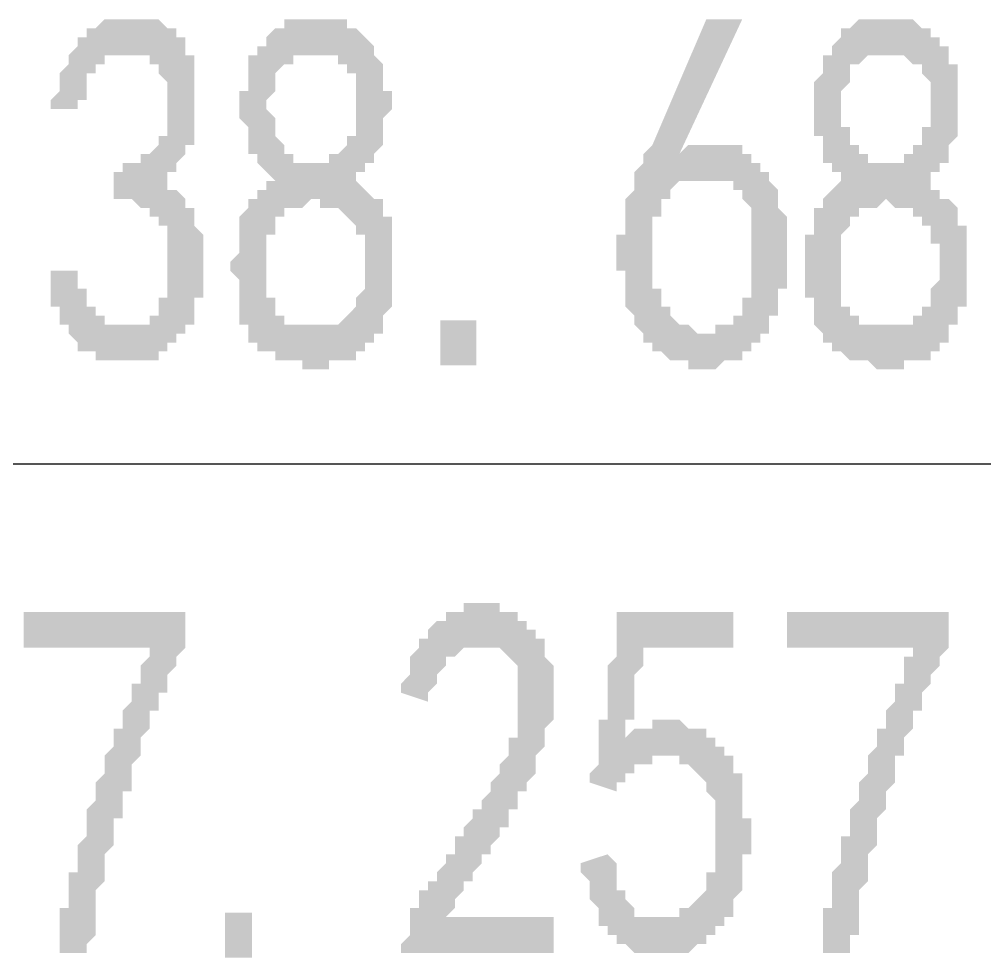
# Model space of a CAD drawing. Header units: millimetres. Extents: x 6156 to 7119, y 3162 to 3647.
# Drawn here: x 7018.78 to 7025.6, y 3591.88 to 3598.52 of the extents above; entities that cross this region are included whole.
import ezdxf

# ---------------------------------------------------------------- set-up
doc = ezdxf.new("R2010")
doc.units = ezdxf.units.MM
doc.layers.add('图层1', color=7, linetype='Continuous')

msp = doc.modelspace()

# ---------------------------------------------------------------- hatches: boundary and pattern name
at = {"layer": '图层1', "transparency": 33554559}
for points in [[(7018.9975, 3596.7432), (7019.188, 3596.7432), (7019.188, 3596.7432), (7019.188, 3596.6797), (7019.188, 3596.6797), (7019.188, 3596.6162), (7019.2515, 3596.6162), (7019.2515, 3596.5527), (7019.2515, 3596.5527), (7019.2515, 3596.4893), (7019.315, 3596.4893), (7019.315, 3596.4893), (7019.315, 3596.4258), (7019.315, 3596.4258), (7019.3785, 3596.4258), (7019.3785, 3596.3623), (7019.442, 3596.3623), (7019.442, 3596.3623), (7019.442, 3596.3623), (7019.5055, 3596.3623), (7019.5055, 3596.3623), (7019.569, 3596.3623), (7019.569, 3596.3623), (7019.569, 3596.3623), (7019.6325, 3596.3623), (7019.6325, 3596.3623), (7019.6325, 3596.3623), (7019.696, 3596.3623), (7019.696, 3596.4258), (7019.696, 3596.4258), (7019.7595, 3596.4258), (7019.7595, 3596.4893), (7019.7595, 3596.4893), (7019.7595, 3596.4893), (7019.7595, 3596.5527), (7019.8229, 3596.5527), (7019.8229, 3596.6162), (7019.8229, 3596.6162), (7019.8229, 3596.6797), (7019.8229, 3596.6797), (7019.8229, 3596.7432), (7019.8229, 3596.7432), (7019.8229, 3596.8067), (7019.8229, 3596.8067), (7019.8229, 3596.8702), (7019.8229, 3596.8702), (7019.8229, 3596.9337), (7019.8229, 3596.9337), (7019.8229, 3596.9972), (7019.8229, 3596.9972), (7019.8229, 3597.0607), (7019.7595, 3597.0607), (7019.7595, 3597.1242), (7019.7595, 3597.1242), (7019.7595, 3597.1242), (7019.696, 3597.1242), (7019.696, 3597.1877), (7019.696, 3597.1877), (7019.6325, 3597.1877), (7019.6325, 3597.1877), (7019.6325, 3597.1877), (7019.569, 3597.2512), (7019.569, 3597.2512), (7019.5055, 3597.2512), (7019.5055, 3597.2512), (7019.5055, 3597.2512), (7019.442, 3597.2512), (7019.442, 3597.2512), (7019.442, 3597.4417), (7019.442, 3597.4417), (7019.5055, 3597.4417), (7019.5055, 3597.5052), (7019.5055, 3597.5052), (7019.569, 3597.5052), (7019.569, 3597.5052), (7019.6325, 3597.5052), (7019.6325, 3597.5052), (7019.6325, 3597.5687), (7019.696, 3597.5687), (7019.696, 3597.5687), (7019.696, 3597.5687), (7019.7595, 3597.6322), (7019.7595, 3597.6322), (7019.7595, 3597.6322), (7019.7595, 3597.6957), (7019.7595, 3597.6957), (7019.8229, 3597.6957), (7019.8229, 3597.7592), (7019.8229, 3597.7592), (7019.8229, 3597.8227), (7019.8229, 3597.8862), (7019.8229, 3597.8862), (7019.8229, 3597.9497), (7019.8229, 3597.9497), (7019.8229, 3598.0132), (7019.8229, 3598.0132), (7019.8229, 3598.0767), (7019.8229, 3598.0767), (7019.7595, 3598.1401), (7019.7595, 3598.1401), (7019.7595, 3598.1401), (7019.7595, 3598.2036), (7019.696, 3598.2036), (7019.696, 3598.2671), (7019.696, 3598.2671), (7019.6325, 3598.2671), (7019.6325, 3598.2671), (7019.6325, 3598.2671), (7019.569, 3598.2671), (7019.569, 3598.2671), (7019.5055, 3598.2671), (7019.5055, 3598.2671), (7019.5055, 3598.2671), (7019.442, 3598.2671), (7019.442, 3598.2671), (7019.442, 3598.2671), (7019.3785, 3598.2671), (7019.3785, 3598.2671), (7019.3785, 3598.2036), (7019.3785, 3598.2036), (7019.315, 3598.2036), (7019.315, 3598.1401), (7019.315, 3598.1401), (7019.2515, 3598.1401), (7019.2515, 3598.0767), (7019.2515, 3598.0767), (7019.2515, 3598.0132), (7019.2515, 3597.9497), (7019.188, 3597.9497), (7019.188, 3597.8862), (7019.188, 3597.8862), (7018.9975, 3597.8862), (7018.9975, 3597.9497), (7018.9975, 3597.9497), (7019.061, 3598.0132), (7019.061, 3598.0767), (7019.061, 3598.0767), (7019.061, 3598.1401), (7019.061, 3598.1401), (7019.1245, 3598.2036), (7019.1245, 3598.2036), (7019.1245, 3598.2036), (7019.1245, 3598.2671), (7019.1245, 3598.2671), (7019.188, 3598.3306), (7019.188, 3598.3306), (7019.188, 3598.3306), (7019.188, 3598.3941), (7019.2515, 3598.3941), (7019.2515, 3598.3941), (7019.2515, 3598.4576), (7019.315, 3598.4576), (7019.315, 3598.4576), (7019.315, 3598.4576), (7019.3785, 3598.5211), (7019.3785, 3598.5211), (7019.442, 3598.5211), (7019.442, 3598.5211), (7019.5055, 3598.5211), (7019.5055, 3598.5211), (7019.5055, 3598.5211), (7019.569, 3598.5211), (7019.569, 3598.5211), (7019.6325, 3598.5211), (7019.6325, 3598.5211), (7019.696, 3598.5211), (7019.696, 3598.5211), (7019.696, 3598.5211), (7019.7595, 3598.5211), (7019.7595, 3598.5211), (7019.8229, 3598.4576), (7019.8229, 3598.4576), (7019.8229, 3598.4576), (7019.8864, 3598.4576), (7019.8864, 3598.3941), (7019.8864, 3598.3941), (7019.9499, 3598.3941), (7019.9499, 3598.3306), (7019.9499, 3598.3306), (7019.9499, 3598.2671), (7020.0134, 3598.2671), (7020.0134, 3598.2036), (7020.0134, 3598.2036), (7020.0134, 3598.2036), (7020.0134, 3598.1401), (7020.0134, 3598.1401), (7020.0134, 3598.0767), (7020.0134, 3598.0767), (7020.0134, 3598.0132), (7020.0134, 3598.0132), (7020.0134, 3597.9497), (7020.0134, 3597.8862), (7020.0134, 3597.8862), (7020.0134, 3597.8227), (7020.0134, 3597.8227), (7020.0134, 3597.7592), (7020.0134, 3597.7592), (7020.0134, 3597.7592), (7020.0134, 3597.6957), (7020.0134, 3597.6957), (7020.0134, 3597.6322), (7019.9499, 3597.6322), (7019.9499, 3597.5687), (7019.9499, 3597.5687), (7019.9499, 3597.5687), (7019.8864, 3597.5052), (7019.8864, 3597.5052), (7019.8864, 3597.4417), (7019.8229, 3597.4417), (7019.8229, 3597.4417), (7019.8229, 3597.3782), (7019.7595, 3597.3782), (7019.8229, 3597.3782), (7019.8229, 3597.3147), (7019.8229, 3597.3147), (7019.8864, 3597.3147), (7019.8864, 3597.3147), (7019.9499, 3597.2512), (7019.9499, 3597.2512), (7019.9499, 3597.1877), (7019.9499, 3597.1877), (7020.0134, 3597.1877), (7020.0134, 3597.1242), (7020.0134, 3597.1242), (7020.0134, 3597.1242), (7020.0134, 3597.0607), (7020.0134, 3597.0607), (7020.0769, 3596.9972), (7020.0769, 3596.9972), (7020.0769, 3596.9337), (7020.0769, 3596.9337), (7020.0769, 3596.8702), (7020.0769, 3596.8067), (7020.0769, 3596.8067), (7020.0769, 3596.7432), (7020.0769, 3596.7432), (7020.0769, 3596.6797), (7020.0769, 3596.6797), (7020.0769, 3596.6162), (7020.0769, 3596.5527), (7020.0134, 3596.5527), (7020.0134, 3596.4893), (7020.0134, 3596.4893), (7020.0134, 3596.4258), (7020.0134, 3596.4258), (7020.0134, 3596.3623), (7019.9499, 3596.3623), (7019.9499, 3596.3623), (7019.9499, 3596.2988), (7019.8864, 3596.2988), (7019.8864, 3596.2353), (7019.8864, 3596.2353), (7019.8864, 3596.2353), (7019.8229, 3596.2353), (7019.8229, 3596.1718), (7019.8229, 3596.1718), (7019.7595, 3596.1718), (7019.7595, 3596.1718), (7019.7595, 3596.1083), (7019.696, 3596.1083), (7019.696, 3596.1083), (7019.696, 3596.1083), (7019.6325, 3596.1083), (7019.6325, 3596.1083), (7019.569, 3596.1083), (7019.569, 3596.1083), (7019.5055, 3596.1083), (7019.5055, 3596.1083), (7019.5055, 3596.1083), (7019.442, 3596.1083), (7019.442, 3596.1083), (7019.3785, 3596.1083), (7019.3785, 3596.1083), (7019.3785, 3596.1083), (7019.315, 3596.1083), (7019.315, 3596.1083), (7019.315, 3596.1718), (7019.2515, 3596.1718), (7019.2515, 3596.1718), (7019.188, 3596.1718), (7019.188, 3596.2353), (7019.188, 3596.2353), (7019.188, 3596.2353), (7019.1245, 3596.2988), (7019.1245, 3596.2988), (7019.1245, 3596.2988), (7019.1245, 3596.3623), (7019.061, 3596.3623), (7019.061, 3596.4258), (7019.061, 3596.4258), (7019.061, 3596.4258), (7019.061, 3596.4893), (7018.9975, 3596.4893), (7018.9975, 3596.5527), (7018.9975, 3596.6162), (7018.9975, 3596.6162), (7018.9975, 3596.6797), (7018.9975, 3596.6797), (7018.9975, 3596.7432)], [(7021.474, 3591.9808), (7021.5374, 3592.0443), (7021.5374, 3592.0443), (7021.5374, 3592.1078), (7021.5374, 3592.1078), (7021.5374, 3592.1713), (7021.5374, 3592.1713), (7021.5374, 3592.2348), (7021.6009, 3592.2348), (7021.6009, 3592.2983), (7021.6009, 3592.2983), (7021.6009, 3592.3618), (7021.6644, 3592.3618), (7021.6644, 3592.3618), (7021.6644, 3592.3618), (7021.6644, 3592.4253), (7021.6644, 3592.4253), (7021.7279, 3592.4253), (7021.7279, 3592.4888), (7021.7279, 3592.4888), (7021.7279, 3592.4888), (7021.7914, 3592.5523), (7021.7914, 3592.5523), (7021.7914, 3592.6158), (7021.8549, 3592.6158), (7021.8549, 3592.6793), (7021.8549, 3592.6793), (7021.8549, 3592.7428), (7021.9184, 3592.7428), (7021.9184, 3592.8063), (7021.9184, 3592.8063), (7021.9819, 3592.8698), (7021.9819, 3592.8698), (7021.9819, 3592.9333), (7022.0454, 3592.9333), (7022.0454, 3592.9968), (7022.0454, 3592.9968), (7022.1089, 3593.0603), (7022.1089, 3593.0603), (7022.1089, 3593.1238), (7022.1089, 3593.1238), (7022.1724, 3593.1873), (7022.1724, 3593.1873), (7022.1724, 3593.2508), (7022.1724, 3593.2508), (7022.2359, 3593.3143), (7022.2359, 3593.3143), (7022.2359, 3593.3778), (7022.2359, 3593.3778), (7022.2359, 3593.3778), (7022.2359, 3593.4413), (7022.2994, 3593.4413), (7022.2994, 3593.4413), (7022.2994, 3593.5047), (7022.2994, 3593.5047), (7022.2994, 3593.5682), (7022.2994, 3593.6317), (7022.2994, 3593.6317), (7022.2994, 3593.6952), (7022.2994, 3593.6952), (7022.2994, 3593.7587), (7022.2994, 3593.7587), (7022.2994, 3593.8222), (7022.2994, 3593.8222), (7022.2994, 3593.8857), (7022.2994, 3593.8857), (7022.2994, 3593.9492), (7022.2994, 3593.9492), (7022.2359, 3594.0127), (7022.2359, 3594.0127), (7022.2359, 3594.0127), (7022.1724, 3594.0762), (7022.1724, 3594.0762), (7022.1724, 3594.0762), (7022.1089, 3594.0762), (7022.1089, 3594.0762), (7022.0454, 3594.0762), (7022.0454, 3594.0762), (7022.0454, 3594.0762), (7021.9819, 3594.0762), (7021.9819, 3594.0762), (7021.9819, 3594.0762), (7021.9184, 3594.0762), (7021.9184, 3594.0762), (7021.8549, 3594.0127), (7021.8549, 3594.0127), (7021.8549, 3594.0127), (7021.7914, 3594.0127), (7021.7914, 3593.9492), (7021.7914, 3593.9492), (7021.7914, 3593.9492), (7021.7279, 3593.8857), (7021.7279, 3593.8857), (7021.7279, 3593.8222), (7021.7279, 3593.8222), (7021.6644, 3593.7587), (7021.6644, 3593.7587), (7021.6644, 3593.6952), (7021.6644, 3593.6952), (7021.474, 3593.7587), (7021.474, 3593.7587), (7021.474, 3593.8222), (7021.474, 3593.8222), (7021.5374, 3593.8857), (7021.5374, 3593.9492), (7021.5374, 3593.9492), (7021.5374, 3594.0127), (7021.5374, 3594.0127), (7021.6009, 3594.0762), (7021.6009, 3594.0762), (7021.6009, 3594.0762), (7021.6009, 3594.1397), (7021.6644, 3594.1397), (7021.6644, 3594.2032), (7021.6644, 3594.2032), (7021.6644, 3594.2032), (7021.7279, 3594.2667), (7021.7279, 3594.2667), (7021.7279, 3594.2667), (7021.7914, 3594.2667), (7021.7914, 3594.3302), (7021.7914, 3594.3302), (7021.8549, 3594.3302), (7021.8549, 3594.3302), (7021.9184, 3594.3302), (7021.9184, 3594.3302), (7021.9184, 3594.3937), (7021.9819, 3594.3937), (7021.9819, 3594.3937), (7022.0454, 3594.3937), (7022.0454, 3594.3937), (7022.0454, 3594.3937), (7022.1089, 3594.3937), (7022.1089, 3594.3937), (7022.1724, 3594.3937), (7022.1724, 3594.3937), (7022.1724, 3594.3937), (7022.1724, 3594.3302), (7022.2359, 3594.3302), (7022.2359, 3594.3302), (7022.2994, 3594.3302), (7022.2994, 3594.3302), (7022.2994, 3594.2667), (7022.3629, 3594.2667), (7022.3629, 3594.2667), (7022.3629, 3594.2667), (7022.3629, 3594.2032), (7022.4264, 3594.2032), (7022.4264, 3594.2032), (7022.4264, 3594.1397), (7022.4899, 3594.1397), (7022.4899, 3594.0762), (7022.4899, 3594.0762), (7022.4899, 3594.0127), (7022.4899, 3594.0127), (7022.5534, 3593.9492), (7022.5534, 3593.9492), (7022.5534, 3593.8857), (7022.5534, 3593.8857), (7022.5534, 3593.8222), (7022.5534, 3593.8222), (7022.5534, 3593.7587), (7022.5534, 3593.6952), (7022.5534, 3593.6952), (7022.5534, 3593.6952), (7022.5534, 3593.6317), (7022.5534, 3593.6317), (7022.5534, 3593.5682), (7022.5534, 3593.5682), (7022.4899, 3593.5047), (7022.4899, 3593.5047), (7022.4899, 3593.4413), (7022.4899, 3593.4413), (7022.4899, 3593.3778), (7022.4899, 3593.3778), (7022.4264, 3593.3143), (7022.4264, 3593.3143), (7022.4264, 3593.2508), (7022.4264, 3593.2508), (7022.4264, 3593.1873), (7022.3629, 3593.1238), (7022.3629, 3593.1238), (7022.3629, 3593.1238), (7022.3629, 3593.1238), (7022.3629, 3593.0603), (7022.3629, 3593.0603), (7022.2994, 3593.0603), (7022.2994, 3592.9968), (7022.2994, 3592.9968), (7022.2994, 3592.9968), (7022.2994, 3592.9333), (7022.2359, 3592.9333), (7022.2359, 3592.9333), (7022.2359, 3592.8698), (7022.2359, 3592.8698), (7022.2359, 3592.8063), (7022.1724, 3592.8063), (7022.1724, 3592.8063), (7022.1724, 3592.7428), (7022.1724, 3592.7428), (7022.1089, 3592.6793), (7022.1089, 3592.6793), (7022.1089, 3592.6158), (7022.0454, 3592.6158), (7022.0454, 3592.5523), (7022.0454, 3592.5523), (7021.9819, 3592.4888), (7021.9819, 3592.4888), (7021.9819, 3592.4253), (7021.9184, 3592.4253), (7021.9184, 3592.3618), (7021.9184, 3592.3618), (7021.8549, 3592.2983), (7021.8549, 3592.2348), (7021.8549, 3592.2348), (7021.7914, 3592.1713), (7022.5534, 3592.1713), (7022.5534, 3591.9173), (7021.474, 3591.9173)], [(7019.0611, 3591.9173), (7019.0611, 3591.9808), (7019.0611, 3591.9808), (7019.0611, 3592.0443), (7019.0611, 3592.0443), (7019.0611, 3592.1078), (7019.0611, 3592.1078), (7019.0611, 3592.1713), (7019.0611, 3592.2348), (7019.1246, 3592.2348), (7019.1246, 3592.2983), (7019.1246, 3592.2983), (7019.1246, 3592.3618), (7019.1246, 3592.3618), (7019.1246, 3592.4252), (7019.1246, 3592.4252), (7019.1246, 3592.4887), (7019.1881, 3592.4887), (7019.1881, 3592.5522), (7019.1881, 3592.5522), (7019.1881, 3592.6157), (7019.1881, 3592.6157), (7019.1881, 3592.6792), (7019.1881, 3592.6792), (7019.2515, 3592.7427), (7019.2515, 3592.7427), (7019.2515, 3592.8062), (7019.2515, 3592.8062), (7019.2515, 3592.8697), (7019.2515, 3592.8697), (7019.2515, 3592.9332), (7019.315, 3592.9967), (7019.315, 3592.9967), (7019.315, 3593.0602), (7019.315, 3593.0602), (7019.315, 3593.1237), (7019.315, 3593.1237), (7019.3785, 3593.1872), (7019.3785, 3593.1872), (7019.3785, 3593.2507), (7019.3785, 3593.2507), (7019.3785, 3593.3142), (7019.3785, 3593.3142), (7019.442, 3593.3777), (7019.442, 3593.3777), (7019.442, 3593.4412), (7019.442, 3593.4412), (7019.442, 3593.5047), (7019.5055, 3593.5047), (7019.5055, 3593.5682), (7019.5055, 3593.5682), (7019.5055, 3593.6317), (7019.5055, 3593.6317), (7019.569, 3593.6952), (7019.569, 3593.6952), (7019.569, 3593.7587), (7019.569, 3593.7587), (7019.569, 3593.8222), (7019.6325, 3593.8222), (7019.6325, 3593.8857), (7019.6325, 3593.9492), (7019.6325, 3593.9492), (7019.696, 3594.0127), (7019.696, 3594.0127), (7019.696, 3594.0761), (7019.696, 3594.0761), (7018.8071, 3594.0761), (7018.8071, 3594.3301), (7019.95, 3594.3301), (7019.95, 3594.0761), (7019.8865, 3594.0127), (7019.8865, 3594.0127), (7019.8865, 3593.9492), (7019.8865, 3593.9492), (7019.823, 3593.8857), (7019.823, 3593.8857), (7019.823, 3593.8222), (7019.823, 3593.8222), (7019.823, 3593.7587), (7019.7595, 3593.7587), (7019.7595, 3593.6952), (7019.7595, 3593.6952), (7019.7595, 3593.6317), (7019.696, 3593.6317), (7019.696, 3593.5682), (7019.696, 3593.5682), (7019.696, 3593.5047), (7019.696, 3593.5047), (7019.6325, 3593.4412), (7019.6325, 3593.4412), (7019.6325, 3593.3777), (7019.6325, 3593.3777), (7019.6325, 3593.3142), (7019.6325, 3593.3142), (7019.569, 3593.2507), (7019.569, 3593.1872), (7019.569, 3593.1872), (7019.569, 3593.1237), (7019.569, 3593.1237), (7019.569, 3593.0602), (7019.5055, 3593.0602), (7019.5055, 3592.9967), (7019.5055, 3592.9967), (7019.5055, 3592.9332), (7019.5055, 3592.9332), (7019.5055, 3592.8697), (7019.442, 3592.8697), (7019.442, 3592.8062), (7019.442, 3592.8062), (7019.442, 3592.7427), (7019.442, 3592.7427), (7019.442, 3592.6792), (7019.442, 3592.6792), (7019.3785, 3592.6157), (7019.3785, 3592.6157), (7019.3785, 3592.5522), (7019.3785, 3592.5522), (7019.3785, 3592.4887), (7019.3785, 3592.4887), (7019.3785, 3592.4252), (7019.3785, 3592.4252), (7019.315, 3592.3618), (7019.315, 3592.2983), (7019.315, 3592.2983), (7019.315, 3592.2348), (7019.315, 3592.2348), (7019.315, 3592.1713), (7019.315, 3592.1713), (7019.315, 3592.1078), (7019.315, 3592.1078), (7019.315, 3592.0443), (7019.315, 3592.0443), (7019.2515, 3591.9808), (7019.2515, 3591.9808), (7019.2515, 3591.9173), (7019.0611, 3591.9173)], [(7022.9345, 3592.6158), (7022.998, 3592.5523), (7022.998, 3592.4888), (7022.998, 3592.4888), (7022.998, 3592.4253), (7022.998, 3592.4253), (7022.998, 3592.3618), (7023.0615, 3592.3618), (7023.0615, 3592.2983), (7023.0615, 3592.2983), (7023.0615, 3592.2983), (7023.125, 3592.2348), (7023.125, 3592.2348), (7023.125, 3592.2348), (7023.125, 3592.1713), (7023.1885, 3592.1713), (7023.1885, 3592.1713), (7023.1885, 3592.1713), (7023.2519, 3592.1713), (7023.2519, 3592.1713), (7023.3154, 3592.1713), (7023.3154, 3592.1713), (7023.3789, 3592.1713), (7023.3789, 3592.1713), (7023.3789, 3592.1713), (7023.4424, 3592.1713), (7023.4424, 3592.1713), (7023.4424, 3592.2348), (7023.5059, 3592.2348), (7023.5059, 3592.2348), (7023.5059, 3592.2348), (7023.5694, 3592.2983), (7023.5694, 3592.2983), (7023.5694, 3592.2983), (7023.6329, 3592.3618), (7023.6329, 3592.3618), (7023.6329, 3592.4253), (7023.6329, 3592.4253), (7023.6329, 3592.4888), (7023.6329, 3592.4888), (7023.6964, 3592.4888), (7023.6964, 3592.5523), (7023.6964, 3592.5523), (7023.6964, 3592.6158), (7023.6964, 3592.6158), (7023.6964, 3592.6793), (7023.6964, 3592.7428), (7023.6964, 3592.7428), (7023.6964, 3592.8062), (7023.6964, 3592.8062), (7023.6964, 3592.8062), (7023.6964, 3592.8697), (7023.6964, 3592.9332), (7023.6964, 3592.9332), (7023.6964, 3592.9967), (7023.6964, 3592.9967), (7023.6329, 3593.0602), (7023.6329, 3593.0602), (7023.6329, 3593.1237), (7023.6329, 3593.1237), (7023.6329, 3593.1237), (7023.5694, 3593.1872), (7023.5694, 3593.1872), (7023.5694, 3593.1872), (7023.5059, 3593.2507), (7023.5059, 3593.2507), (7023.5059, 3593.2507), (7023.4424, 3593.2507), (7023.4424, 3593.2507), (7023.4424, 3593.3142), (7023.3789, 3593.3142), (7023.3789, 3593.3142), (7023.3789, 3593.3142), (7023.3154, 3593.3142), (7023.3154, 3593.3142), (7023.2519, 3593.3142), (7023.2519, 3593.2507), (7023.2519, 3593.2507), (7023.1885, 3593.2507), (7023.1885, 3593.2507), (7023.125, 3593.2507), (7023.125, 3593.2507), (7023.125, 3593.1872), (7023.0615, 3593.1872), (7023.0615, 3593.1872), (7023.0615, 3593.1237), (7022.998, 3593.1237), (7022.998, 3593.0602), (7022.998, 3593.0602), (7022.8075, 3593.1237), (7022.8075, 3593.1237), (7022.8075, 3593.1237), (7022.8075, 3593.1237), (7022.8075, 3593.1237), (7022.8075, 3593.1237), (7022.8075, 3593.1872), (7022.8075, 3593.1872), (7022.8075, 3593.1872), (7022.871, 3593.2507), (7022.871, 3593.2507), (7022.871, 3593.2507), (7022.871, 3593.3142), (7022.871, 3593.3142), (7022.871, 3593.3777), (7022.871, 3593.3777), (7022.871, 3593.3777), (7022.871, 3593.4412), (7022.871, 3593.5047), (7022.871, 3593.5047), (7022.871, 3593.5682), (7022.9345, 3593.5682), (7022.9345, 3593.6317), (7022.9345, 3593.6952), (7022.9345, 3593.7587), (7022.9345, 3593.7587), (7022.9345, 3593.8222), (7022.9345, 3593.8857), (7022.9345, 3593.9492), (7022.998, 3594.0127), (7022.998, 3594.0127), (7022.998, 3594.0762), (7022.998, 3594.1397), (7022.998, 3594.2032), (7022.998, 3594.2667), (7022.998, 3594.3302), (7023.8234, 3594.3302), (7023.8234, 3594.0762), (7023.1885, 3594.0762), (7023.1885, 3594.0127), (7023.1885, 3593.9492), (7023.1885, 3593.9492), (7023.125, 3593.8857), (7023.125, 3593.8857), (7023.125, 3593.8222), (7023.125, 3593.7587), (7023.125, 3593.7587), (7023.125, 3593.6952), (7023.125, 3593.6952), (7023.125, 3593.6317), (7023.125, 3593.6317), (7023.125, 3593.5682), (7023.0615, 3593.5682), (7023.0615, 3593.5047), (7023.0615, 3593.5047), (7023.0615, 3593.4412), (7023.0615, 3593.4412), (7023.125, 3593.5047), (7023.125, 3593.5047), (7023.125, 3593.5047), (7023.1885, 3593.5047), (7023.1885, 3593.5047), (7023.2519, 3593.5047), (7023.2519, 3593.5682), (7023.3154, 3593.5682), (7023.3154, 3593.5682), (7023.3154, 3593.5682), (7023.3789, 3593.5682), (7023.3789, 3593.5682), (7023.3789, 3593.5682), (7023.4424, 3593.5682), (7023.4424, 3593.5682), (7023.5059, 3593.5047), (7023.5059, 3593.5047), (7023.5059, 3593.5047), (7023.5694, 3593.5047), (7023.5694, 3593.5047), (7023.6329, 3593.5047), (7023.6329, 3593.4412), (7023.6329, 3593.4412), (7023.6329, 3593.4412), (7023.6964, 3593.4412), (7023.6964, 3593.4412), (7023.6964, 3593.3777), (7023.7599, 3593.3777), (7023.7599, 3593.3142), (7023.7599, 3593.3142), (7023.8234, 3593.3142), (7023.8234, 3593.2507), (7023.8234, 3593.2507), (7023.8234, 3593.2507), (7023.8234, 3593.1872), (7023.8869, 3593.1872), (7023.8869, 3593.1237), (7023.8869, 3593.0602), (7023.8869, 3593.0602), (7023.8869, 3592.9967), (7023.8869, 3592.9967), (7023.8869, 3592.9967), (7023.8869, 3592.9332), (7023.8869, 3592.9332), (7023.8869, 3592.8697), (7023.9504, 3592.8697), (7023.9504, 3592.8062), (7023.9504, 3592.8062), (7023.9504, 3592.7428), (7023.9504, 3592.6793), (7023.9504, 3592.6793), (7023.9504, 3592.6793), (7023.9504, 3592.6158), (7023.8869, 3592.6158), (7023.8869, 3592.5523), (7023.8869, 3592.5523), (7023.8869, 3592.4888), (7023.8869, 3592.4253), (7023.8869, 3592.4253), (7023.8869, 3592.3618), (7023.8869, 3592.3618), (7023.8234, 3592.2983), (7023.8234, 3592.2983), (7023.8234, 3592.2348), (7023.8234, 3592.2348), (7023.8234, 3592.1713), (7023.7599, 3592.1713), (7023.7599, 3592.1713), (7023.7599, 3592.1078), (7023.6964, 3592.1078), (7023.6964, 3592.0443), (7023.6964, 3592.0443), (7023.6964, 3592.0443), (7023.6329, 3592.0443), (7023.6329, 3591.9808), (7023.5694, 3591.9808), (7023.5694, 3591.9808), (7023.5694, 3591.9808), (7023.5059, 3591.9173), (7023.5059, 3591.9173), (7023.5059, 3591.9173), (7023.4424, 3591.9173), (7023.4424, 3591.9173), (7023.3789, 3591.9173), (7023.3789, 3591.9173), (7023.3154, 3591.9173), (7023.3154, 3591.9173), (7023.3154, 3591.9173), (7023.2519, 3591.9173), (7023.2519, 3591.9173), (7023.1885, 3591.9173), (7023.1885, 3591.9173), (7023.1885, 3591.9173), (7023.125, 3591.9173), (7023.125, 3591.9173), (7023.0615, 3591.9808), (7023.0615, 3591.9808), (7023.0615, 3591.9808), (7022.998, 3591.9808), (7022.998, 3592.0443), (7022.998, 3592.0443), (7022.998, 3592.0443), (7022.9345, 3592.0443), (7022.9345, 3592.1078), (7022.9345, 3592.1078), (7022.871, 3592.1078), (7022.871, 3592.1713), (7022.871, 3592.1713), (7022.871, 3592.2348), (7022.871, 3592.2348), (7022.8075, 3592.2983), (7022.8075, 3592.2983), (7022.8075, 3592.3618), (7022.8075, 3592.3618), (7022.8075, 3592.4253), (7022.8075, 3592.4253), (7022.744, 3592.4888), (7022.744, 3592.5523)], [(7024.4585, 3591.9173), (7024.4585, 3591.9808), (7024.4585, 3591.9808), (7024.4585, 3592.0443), (7024.4585, 3592.0443), (7024.4585, 3592.1078), (7024.4585, 3592.1078), (7024.4585, 3592.1713), (7024.4585, 3592.2348), (7024.522, 3592.2348), (7024.522, 3592.2983), (7024.522, 3592.2983), (7024.522, 3592.3618), (7024.522, 3592.3618), (7024.522, 3592.4252), (7024.522, 3592.4252), (7024.522, 3592.4887), (7024.522, 3592.4887), (7024.5854, 3592.5522), (7024.5854, 3592.5522), (7024.5854, 3592.6157), (7024.5854, 3592.6157), (7024.5854, 3592.6792), (7024.5854, 3592.6792), (7024.5854, 3592.7427), (7024.6489, 3592.7427), (7024.6489, 3592.8062), (7024.6489, 3592.8062), (7024.6489, 3592.8697), (7024.6489, 3592.8697), (7024.6489, 3592.9332), (7024.7124, 3592.9967), (7024.7124, 3592.9967), (7024.7124, 3593.0602), (7024.7124, 3593.0602), (7024.7124, 3593.1237), (7024.7124, 3593.1237), (7024.7759, 3593.1872), (7024.7759, 3593.1872), (7024.7759, 3593.2507), (7024.7759, 3593.2507), (7024.7759, 3593.3142), (7024.7759, 3593.3142), (7024.8394, 3593.3777), (7024.8394, 3593.3777), (7024.8394, 3593.4412), (7024.8394, 3593.4412), (7024.8394, 3593.5047), (7024.9029, 3593.5047), (7024.9029, 3593.5682), (7024.9029, 3593.5682), (7024.9029, 3593.6317), (7024.9029, 3593.6317), (7024.9664, 3593.6952), (7024.9664, 3593.6952), (7024.9664, 3593.7587), (7024.9664, 3593.7587), (7024.9664, 3593.8222), (7025.0299, 3593.8222), (7025.0299, 3593.8857), (7025.0299, 3593.9492), (7025.0299, 3593.9492), (7025.0299, 3594.0127), (7025.0934, 3594.0127), (7025.0934, 3594.0761), (7025.0934, 3594.0761), (7024.2045, 3594.0761), (7024.2045, 3594.3301), (7025.3474, 3594.3301), (7025.3474, 3594.0761), (7025.2839, 3594.0127), (7025.2839, 3594.0127), (7025.2839, 3593.9492), (7025.2839, 3593.9492), (7025.2204, 3593.8857), (7025.2204, 3593.8857), (7025.2204, 3593.8222), (7025.2204, 3593.8222), (7025.1569, 3593.7587), (7025.1569, 3593.7587), (7025.1569, 3593.6952), (7025.1569, 3593.6952), (7025.1569, 3593.6317), (7025.0934, 3593.6317), (7025.0934, 3593.5682), (7025.0934, 3593.5682), (7025.0934, 3593.5047), (7025.0934, 3593.5047), (7025.0299, 3593.4412), (7025.0299, 3593.4412), (7025.0299, 3593.3777), (7025.0299, 3593.3777), (7025.0299, 3593.3142), (7024.9664, 3593.3142), (7024.9664, 3593.2507), (7024.9664, 3593.1872), (7024.9664, 3593.1872), (7024.9664, 3593.1237), (7024.9664, 3593.1237), (7024.9029, 3593.0602), (7024.9029, 3593.0602), (7024.9029, 3592.9967), (7024.9029, 3592.9967), (7024.9029, 3592.9332), (7024.9029, 3592.9332), (7024.8394, 3592.8697), (7024.8394, 3592.8697), (7024.8394, 3592.8062), (7024.8394, 3592.8062), (7024.8394, 3592.7427), (7024.8394, 3592.7427), (7024.8394, 3592.6792), (7024.8394, 3592.6792), (7024.7759, 3592.6157), (7024.7759, 3592.6157), (7024.7759, 3592.5522), (7024.7759, 3592.5522), (7024.7759, 3592.4887), (7024.7759, 3592.4887), (7024.7759, 3592.4252), (7024.7759, 3592.4252), (7024.7124, 3592.3618), (7024.7124, 3592.2983), (7024.7124, 3592.2983), (7024.7124, 3592.2348), (7024.7124, 3592.2348), (7024.7124, 3592.1713), (7024.7124, 3592.1713), (7024.7124, 3592.1078), (7024.7124, 3592.1078), (7024.7124, 3592.0443), (7024.6489, 3592.0443), (7024.6489, 3591.9808), (7024.6489, 3591.9808), (7024.6489, 3591.9173), (7024.4585, 3591.9173)]]:
    msp.add_hatch(color=256, dxfattribs=at).paths.add_polyline_path(points)
h = msp.add_hatch(color=256, dxfattribs=at)
h.paths.add_polyline_path([(7020.2675, 3596.8067), (7020.2675, 3596.8067), (7020.331, 3596.8702), (7020.331, 3596.9337), (7020.331, 3596.9337), (7020.331, 3596.9972), (7020.331, 3596.9972), (7020.331, 3597.0607), (7020.331, 3597.0607), (7020.331, 3597.1242), (7020.331, 3597.1242), (7020.3945, 3597.1877), (7020.3945, 3597.1877), (7020.3945, 3597.1877), (7020.3945, 3597.2512), (7020.458, 3597.2512), (7020.458, 3597.3147), (7020.458, 3597.3147), (7020.5215, 3597.3147), (7020.5215, 3597.3782), (7020.5215, 3597.3782), (7020.585, 3597.3782), (7020.5215, 3597.4417), (7020.5215, 3597.4417), (7020.5215, 3597.4417), (7020.458, 3597.5052), (7020.458, 3597.5052), (7020.458, 3597.5052), (7020.458, 3597.5687), (7020.3945, 3597.5687), (7020.3945, 3597.6322), (7020.3945, 3597.6322), (7020.3945, 3597.6322), (7020.3945, 3597.6957), (7020.3945, 3597.6957), (7020.3945, 3597.7592), (7020.3945, 3597.7592), (7020.331, 3597.8226), (7020.331, 3597.8226), (7020.331, 3597.8861), (7020.331, 3597.9496), (7020.331, 3597.9496), (7020.331, 3598.0131), (7020.3945, 3598.0131), (7020.3945, 3598.0766), (7020.3945, 3598.0766), (7020.3945, 3598.1401), (7020.3945, 3598.1401), (7020.3945, 3598.2036), (7020.3945, 3598.2036), (7020.3945, 3598.2671), (7020.458, 3598.2671), (7020.458, 3598.2671), (7020.458, 3598.3306), (7020.5215, 3598.3306), (7020.5215, 3598.3306), (7020.5215, 3598.3941), (7020.5215, 3598.3941), (7020.585, 3598.4576), (7020.585, 3598.4576), (7020.585, 3598.4576), (7020.6485, 3598.4576), (7020.6485, 3598.5211), (7020.6485, 3598.5211), (7020.712, 3598.5211), (7020.712, 3598.5211), (7020.712, 3598.5211), (7020.7755, 3598.5211), (7020.7755, 3598.5211), (7020.839, 3598.5211), (7020.839, 3598.5211), (7020.839, 3598.5211), (7020.9025, 3598.5211), (7020.9025, 3598.5211), (7020.966, 3598.5211), (7020.966, 3598.5211), (7020.966, 3598.5211), (7021.0295, 3598.5211), (7021.0295, 3598.5211), (7021.0295, 3598.5211), (7021.093, 3598.5211), (7021.093, 3598.4576), (7021.093, 3598.4576), (7021.1564, 3598.4576), (7021.1564, 3598.4576), (7021.2199, 3598.3941), (7021.2199, 3598.3941), (7021.2199, 3598.3941), (7021.2199, 3598.3941), (7021.2834, 3598.3306), (7021.2834, 3598.3306), (7021.2834, 3598.2671), (7021.2834, 3598.2671), (7021.3469, 3598.2036), (7021.3469, 3598.2036), (7021.3469, 3598.1401), (7021.3469, 3598.1401), (7021.3469, 3598.1401), (7021.3469, 3598.0766), (7021.3469, 3598.0766), (7021.3469, 3598.0131), (7021.4104, 3598.0131), (7021.4104, 3597.9496), (7021.4104, 3597.9496), (7021.4104, 3597.8861), (7021.3469, 3597.8226), (7021.3469, 3597.8226), (7021.3469, 3597.7592), (7021.3469, 3597.7592), (7021.3469, 3597.6957), (7021.3469, 3597.6957), (7021.3469, 3597.6957), (7021.3469, 3597.6322), (7021.3469, 3597.6322), (7021.2834, 3597.5687), (7021.2834, 3597.5687), (7021.2834, 3597.5052), (7021.2834, 3597.5052), (7021.2199, 3597.5052), (7021.2199, 3597.4417), (7021.2199, 3597.4417), (7021.1564, 3597.4417), (7021.1564, 3597.3782), (7021.093, 3597.3782), (7021.093, 3597.3782), (7021.1564, 3597.3782), (7021.1564, 3597.3782), (7021.2199, 3597.3147), (7021.2199, 3597.3147), (7021.2199, 3597.3147), (7021.2834, 3597.2512), (7021.2834, 3597.2512), (7021.2834, 3597.2512), (7021.3469, 3597.2512), (7021.3469, 3597.1877), (7021.3469, 3597.1877), (7021.3469, 3597.1877), (7021.3469, 3597.1242), (7021.4104, 3597.1242), (7021.4104, 3597.0607), (7021.4104, 3597.0607), (7021.4104, 3596.9972), (7021.4104, 3596.9972), (7021.4104, 3596.9337), (7021.4104, 3596.9337), (7021.4104, 3596.8702), (7021.4104, 3596.8067), (7021.4104, 3596.8067), (7021.4104, 3596.7432), (7021.4104, 3596.7432), (7021.4104, 3596.6797), (7021.4104, 3596.6162), (7021.4104, 3596.6162), (7021.4104, 3596.5527), (7021.4104, 3596.5527), (7021.4104, 3596.4892), (7021.4104, 3596.4892), (7021.4104, 3596.4892), (7021.3469, 3596.4257), (7021.3469, 3596.4257), (7021.3469, 3596.3622), (7021.3469, 3596.3622), (7021.3469, 3596.2987), (7021.2834, 3596.2987), (7021.2834, 3596.2352), (7021.2834, 3596.2352), (7021.2834, 3596.2352), (7021.2199, 3596.2352), (7021.2199, 3596.1718), (7021.2199, 3596.1718), (7021.1564, 3596.1718), (7021.1564, 3596.1083), (7021.1564, 3596.1083), (7021.093, 3596.1083), (7021.093, 3596.1083), (7021.0295, 3596.1083), (7021.0295, 3596.1083), (7021.0295, 3596.1083), (7020.966, 3596.1083), (7020.966, 3596.0448), (7020.9025, 3596.0448), (7020.9025, 3596.0448), (7020.9025, 3596.0448), (7020.839, 3596.0448), (7020.839, 3596.0448), (7020.7755, 3596.0448), (7020.7755, 3596.1083), (7020.712, 3596.1083), (7020.712, 3596.1083), (7020.712, 3596.1083), (7020.6485, 3596.1083), (7020.6485, 3596.1083), (7020.585, 3596.1083), (7020.585, 3596.1083), (7020.585, 3596.1718), (7020.5215, 3596.1718), (7020.5215, 3596.1718), (7020.458, 3596.1718), (7020.458, 3596.2352), (7020.458, 3596.2352), (7020.458, 3596.2352), (7020.3945, 3596.2352), (7020.3945, 3596.2987), (7020.3945, 3596.2987), (7020.3945, 3596.3622), (7020.331, 3596.3622), (7020.331, 3596.4257), (7020.331, 3596.4257), (7020.331, 3596.4892), (7020.331, 3596.4892), (7020.331, 3596.5527), (7020.331, 3596.5527), (7020.331, 3596.6162), (7020.331, 3596.6162), (7020.331, 3596.6797), (7020.331, 3596.6797), (7020.2675, 3596.7432), (7020.2675, 3596.8067), (7020.2675, 3596.8067)], flags=0)
h.paths.add_polyline_path([(7020.5215, 3596.8067), (7020.5215, 3596.7432), (7020.5215, 3596.7432), (7020.5215, 3596.6797), (7020.5215, 3596.6797), (7020.5215, 3596.6162), (7020.5215, 3596.6162), (7020.5215, 3596.5527), (7020.585, 3596.5527), (7020.585, 3596.4892), (7020.585, 3596.4892), (7020.585, 3596.4892), (7020.585, 3596.4257), (7020.6485, 3596.4257), (7020.6485, 3596.4257), (7020.6485, 3596.3622), (7020.712, 3596.3622), (7020.712, 3596.3622), (7020.712, 3596.3622), (7020.7755, 3596.3622), (7020.7755, 3596.3622), (7020.7755, 3596.3622), (7020.839, 3596.3622), (7020.839, 3596.3622), (7020.9025, 3596.3622), (7020.9025, 3596.3622), (7020.966, 3596.3622), (7020.966, 3596.3622), (7020.966, 3596.3622), (7021.0295, 3596.3622), (7021.0295, 3596.3622), (7021.093, 3596.4257), (7021.093, 3596.4257), (7021.093, 3596.4257), (7021.1564, 3596.4892), (7021.1564, 3596.4892), (7021.1564, 3596.4892), (7021.1564, 3596.5527), (7021.1564, 3596.5527), (7021.2199, 3596.6162), (7021.2199, 3596.6162), (7021.2199, 3596.6797), (7021.2199, 3596.6797), (7021.2199, 3596.7432), (7021.2199, 3596.7432), (7021.2199, 3596.8067), (7021.2199, 3596.8067), (7021.2199, 3596.8702), (7021.2199, 3596.8702), (7021.2199, 3596.9337), (7021.2199, 3596.9337), (7021.2199, 3596.9972), (7021.1564, 3596.9972), (7021.1564, 3597.0607), (7021.1564, 3597.0607), (7021.093, 3597.1242), (7021.093, 3597.1242), (7021.093, 3597.1242), (7021.093, 3597.1242), (7021.0295, 3597.1877), (7021.0295, 3597.1877), (7020.966, 3597.1877), (7020.966, 3597.1877), (7020.966, 3597.1877), (7020.9025, 3597.1877), (7020.9025, 3597.2512), (7020.839, 3597.2512), (7020.839, 3597.2512), (7020.839, 3597.2512), (7020.7755, 3597.1877), (7020.7755, 3597.1877), (7020.7755, 3597.1877), (7020.712, 3597.1877), (7020.712, 3597.1877), (7020.6485, 3597.1877), (7020.6485, 3597.1242), (7020.6485, 3597.1242), (7020.6485, 3597.1242), (7020.585, 3597.1242), (7020.585, 3597.0607), (7020.585, 3597.0607), (7020.585, 3596.9972), (7020.5215, 3596.9972), (7020.5215, 3596.9337), (7020.5215, 3596.9337), (7020.5215, 3596.8702), (7020.5215, 3596.8702), (7020.5215, 3596.8067), (7020.5215, 3596.8067)], flags=0)
h.paths.add_polyline_path([(7020.5215, 3597.8861), (7020.5215, 3597.8861), (7020.585, 3597.8226), (7020.585, 3597.8226), (7020.585, 3597.7592), (7020.585, 3597.7592), (7020.585, 3597.6957), (7020.585, 3597.6957), (7020.6485, 3597.6322), (7020.6485, 3597.6322), (7020.6485, 3597.6322), (7020.6485, 3597.5687), (7020.6485, 3597.5687), (7020.712, 3597.5687), (7020.712, 3597.5687), (7020.712, 3597.5052), (7020.7755, 3597.5052), (7020.7755, 3597.5052), (7020.839, 3597.5052), (7020.839, 3597.5052), (7020.9025, 3597.5052), (7020.9025, 3597.5052), (7020.966, 3597.5052), (7020.966, 3597.5052), (7020.966, 3597.5687), (7021.0295, 3597.5687), (7021.0295, 3597.5687), (7021.0295, 3597.5687), (7021.093, 3597.6322), (7021.093, 3597.6322), (7021.093, 3597.6322), (7021.093, 3597.6957), (7021.1564, 3597.6957), (7021.1564, 3597.7592), (7021.1564, 3597.7592), (7021.1564, 3597.8226), (7021.1564, 3597.8226), (7021.1564, 3597.8861), (7021.1564, 3597.8861), (7021.1564, 3597.9496), (7021.1564, 3597.9496), (7021.1564, 3598.0131), (7021.1564, 3598.0131), (7021.1564, 3598.0766), (7021.1564, 3598.0766), (7021.1564, 3598.1401), (7021.093, 3598.1401), (7021.093, 3598.2036), (7021.093, 3598.2036), (7021.093, 3598.2036), (7021.0295, 3598.2036), (7021.0295, 3598.2036), (7021.0295, 3598.2671), (7020.966, 3598.2671), (7020.966, 3598.2671), (7020.966, 3598.2671), (7020.9025, 3598.2671), (7020.9025, 3598.2671), (7020.839, 3598.2671), (7020.839, 3598.2671), (7020.7755, 3598.2671), (7020.7755, 3598.2671), (7020.712, 3598.2671), (7020.712, 3598.2671), (7020.712, 3598.2036), (7020.6485, 3598.2036), (7020.6485, 3598.2036), (7020.6485, 3598.2036), (7020.585, 3598.1401), (7020.585, 3598.1401), (7020.585, 3598.1401), (7020.585, 3598.0766), (7020.585, 3598.0766), (7020.585, 3598.0131), (7020.585, 3598.0131), (7020.5215, 3597.9496), (7020.5215, 3597.9496), (7020.5215, 3597.8861)], flags=0)
h = msp.add_hatch(color=256, dxfattribs=at)
h.paths.add_polyline_path([(7022.9979, 3596.9337), (7022.9979, 3596.9972), (7023.0614, 3596.9972), (7023.0614, 3597.0607), (7023.0614, 3597.0607), (7023.0614, 3597.1242), (7023.0614, 3597.1877), (7023.0614, 3597.1877), (7023.0614, 3597.2512), (7023.0614, 3597.2512), (7023.0614, 3597.2512), (7023.1249, 3597.3147), (7023.1249, 3597.3147), (7023.1249, 3597.3782), (7023.1249, 3597.3782), (7023.1249, 3597.4417), (7023.1249, 3597.4417), (7023.1884, 3597.5052), (7023.1884, 3597.5052), (7023.1884, 3597.5687), (7023.1884, 3597.5687), (7023.2519, 3597.6322), (7023.2519, 3597.6322), (7023.6329, 3598.5211), (7023.8869, 3598.5211), (7023.4424, 3597.5687), (7023.5059, 3597.6322), (7023.5059, 3597.6322), (7023.5694, 3597.6322), (7023.5694, 3597.6322), (7023.6329, 3597.6322), (7023.6329, 3597.6322), (7023.6329, 3597.6322), (7023.6964, 3597.6322), (7023.6964, 3597.6322), (7023.7599, 3597.6322), (7023.7599, 3597.6322), (7023.7599, 3597.6322), (7023.8234, 3597.6322), (7023.8234, 3597.6322), (7023.8869, 3597.6322), (7023.8869, 3597.5687), (7023.8869, 3597.5687), (7023.8869, 3597.5687), (7023.9504, 3597.5687), (7023.9504, 3597.5052), (7024.0139, 3597.5052), (7024.0139, 3597.5052), (7024.0139, 3597.4417), (7024.0774, 3597.4417), (7024.0774, 3597.4417), (7024.0774, 3597.3782), (7024.0774, 3597.3782), (7024.1409, 3597.3147), (7024.1409, 3597.3147), (7024.1409, 3597.3147), (7024.1409, 3597.2512), (7024.1409, 3597.2512), (7024.1409, 3597.1877), (7024.2044, 3597.1242), (7024.2044, 3597.1242), (7024.2044, 3597.0607), (7024.2044, 3597.0607), (7024.2044, 3596.9972), (7024.2044, 3596.9972), (7024.2044, 3596.9337), (7024.2044, 3596.9337), (7024.2044, 3596.9337), (7024.2044, 3596.8703), (7024.2044, 3596.8068), (7024.2044, 3596.8068), (7024.2044, 3596.7433), (7024.2044, 3596.7433), (7024.2044, 3596.6798), (7024.2044, 3596.6798), (7024.2044, 3596.6163), (7024.1409, 3596.6163), (7024.1409, 3596.5528), (7024.1409, 3596.5528), (7024.1409, 3596.4893), (7024.1409, 3596.4893), (7024.1409, 3596.4258), (7024.0774, 3596.4258), (7024.0774, 3596.3623), (7024.0774, 3596.3623), (7024.0774, 3596.2988), (7024.0139, 3596.2988), (7024.0139, 3596.2353), (7024.0139, 3596.2353), (7024.0139, 3596.2353), (7023.9504, 3596.2353), (7023.9504, 3596.1718), (7023.9504, 3596.1718), (7023.8869, 3596.1718), (7023.8869, 3596.1718), (7023.8869, 3596.1083), (7023.8234, 3596.1083), (7023.8234, 3596.1083), (7023.8234, 3596.1083), (7023.7599, 3596.1083), (7023.7599, 3596.1083), (7023.6964, 3596.0448), (7023.6964, 3596.0448), (7023.6329, 3596.0448), (7023.6329, 3596.0448), (7023.5694, 3596.0448), (7023.5694, 3596.0448), (7023.5694, 3596.0448), (7023.5059, 3596.0448), (7023.5059, 3596.1083), (7023.4424, 3596.1083), (7023.4424, 3596.1083), (7023.3789, 3596.1083), (7023.3789, 3596.1083), (7023.3789, 3596.1083), (7023.3154, 3596.1718), (7023.3154, 3596.1718), (7023.3154, 3596.1718), (7023.3154, 3596.1718), (7023.2519, 3596.1718), (7023.2519, 3596.2353), (7023.2519, 3596.2353), (7023.1884, 3596.2353), (7023.1884, 3596.2988), (7023.1884, 3596.2988), (7023.1249, 3596.3623), (7023.1249, 3596.3623), (7023.1249, 3596.4258), (7023.1249, 3596.4258), (7023.1249, 3596.4258), (7023.0614, 3596.4893), (7023.0614, 3596.4893), (7023.0614, 3596.5528), (7023.0614, 3596.6163), (7023.0614, 3596.6163), (7023.0614, 3596.6798), (7023.0614, 3596.6798), (7023.0614, 3596.7433), (7022.9979, 3596.7433), (7022.9979, 3596.8068), (7022.9979, 3596.8068), (7022.9979, 3596.8703), (7022.9979, 3596.9337), (7022.9979, 3596.9337), (7022.9979, 3596.9337)], flags=0)
h.paths.add_polyline_path([(7023.3789, 3596.4893), (7023.3789, 3596.4258), (7023.3789, 3596.4258), (7023.3789, 3596.4258), (7023.4424, 3596.3623), (7023.4424, 3596.3623), (7023.5059, 3596.3623), (7023.5059, 3596.3623), (7023.5059, 3596.3623), (7023.5694, 3596.2988), (7023.5694, 3596.2988), (7023.6329, 3596.2988), (7023.6329, 3596.2988), (7023.6329, 3596.2988), (7023.6964, 3596.2988), (7023.6964, 3596.3623), (7023.7599, 3596.3623), (7023.7599, 3596.3623), (7023.7599, 3596.3623), (7023.8234, 3596.3623), (7023.8234, 3596.4258), (7023.8234, 3596.4258), (7023.8869, 3596.4258), (7023.8869, 3596.4893), (7023.8869, 3596.4893), (7023.8869, 3596.4893), (7023.8869, 3596.5528), (7023.9504, 3596.5528), (7023.9504, 3596.6163), (7023.9504, 3596.6163), (7023.9504, 3596.6798), (7023.9504, 3596.6798), (7023.9504, 3596.7433), (7023.9504, 3596.7433), (7023.9504, 3596.8068), (7023.9504, 3596.8703), (7023.9504, 3596.8703), (7023.9504, 3596.9337), (7023.9504, 3596.9337), (7023.9504, 3596.9972), (7023.9504, 3597.0607), (7023.9504, 3597.0607), (7023.9504, 3597.1242), (7023.9504, 3597.1242), (7023.9504, 3597.1877), (7023.9504, 3597.1877), (7023.8869, 3597.2512), (7023.8869, 3597.2512), (7023.8869, 3597.2512), (7023.8869, 3597.3147), (7023.8234, 3597.3147), (7023.8234, 3597.3147), (7023.8234, 3597.3147), (7023.8234, 3597.3782), (7023.7599, 3597.3782), (7023.7599, 3597.3782), (7023.6964, 3597.3782), (7023.6964, 3597.3782), (7023.6964, 3597.3782), (7023.6329, 3597.3782), (7023.6329, 3597.3782), (7023.5694, 3597.3782), (7023.5694, 3597.3782), (7023.5694, 3597.3782), (7023.5059, 3597.3782), (7023.5059, 3597.3782), (7023.4424, 3597.3782), (7023.4424, 3597.3782), (7023.4424, 3597.3782), (7023.3789, 3597.3147), (7023.3789, 3597.3147), (7023.3789, 3597.3147), (7023.3789, 3597.2512), (7023.3154, 3597.2512), (7023.3154, 3597.1877), (7023.3154, 3597.1877), (7023.3154, 3597.1877), (7023.3154, 3597.1242), (7023.2519, 3597.1242), (7023.2519, 3597.0607), (7023.2519, 3596.9972), (7023.2519, 3596.9972), (7023.2519, 3596.9337), (7023.2519, 3596.9337), (7023.2519, 3596.8703), (7023.2519, 3596.8703), (7023.2519, 3596.8068), (7023.2519, 3596.8068), (7023.2519, 3596.7433), (7023.2519, 3596.7433), (7023.2519, 3596.6798), (7023.2519, 3596.6798), (7023.2519, 3596.6163), (7023.3154, 3596.6163), (7023.3154, 3596.5528), (7023.3154, 3596.5528), (7023.3154, 3596.4893), (7023.3154, 3596.4893), (7023.3789, 3596.4893)], flags=0)
h = msp.add_hatch(color=256, dxfattribs=at)
h.paths.add_polyline_path([(7024.3314, 3596.8067), (7024.3314, 3596.8067), (7024.3314, 3596.8702), (7024.3314, 3596.9337), (7024.3314, 3596.9337), (7024.3314, 3596.9972), (7024.3949, 3596.9972), (7024.3949, 3597.0607), (7024.3949, 3597.0607), (7024.3949, 3597.1242), (7024.3949, 3597.1242), (7024.3949, 3597.1877), (7024.4584, 3597.1877), (7024.4584, 3597.1877), (7024.4584, 3597.2512), (7024.4584, 3597.2512), (7024.5219, 3597.3147), (7024.5219, 3597.3147), (7024.5219, 3597.3147), (7024.5854, 3597.3782), (7024.5854, 3597.3782), (7024.5854, 3597.3782), (7024.5854, 3597.4417), (7024.5854, 3597.4417), (7024.5219, 3597.4417), (7024.5219, 3597.5052), (7024.5219, 3597.5052), (7024.4584, 3597.5052), (7024.4584, 3597.5687), (7024.4584, 3597.5687), (7024.4584, 3597.6322), (7024.4584, 3597.6322), (7024.4584, 3597.6322), (7024.4584, 3597.6957), (7024.3949, 3597.6957), (7024.3949, 3597.7592), (7024.3949, 3597.7592), (7024.3949, 3597.8226), (7024.3949, 3597.8226), (7024.3949, 3597.8861), (7024.3949, 3597.9496), (7024.3949, 3597.9496), (7024.3949, 3598.0131), (7024.3949, 3598.0131), (7024.3949, 3598.0766), (7024.3949, 3598.0766), (7024.4584, 3598.1401), (7024.4584, 3598.1401), (7024.4584, 3598.2036), (7024.4584, 3598.2036), (7024.4584, 3598.2671), (7024.4584, 3598.2671), (7024.5219, 3598.2671), (7024.5219, 3598.3306), (7024.5219, 3598.3306), (7024.5219, 3598.3306), (7024.5854, 3598.3941), (7024.5854, 3598.3941), (7024.5854, 3598.4576), (7024.6489, 3598.4576), (7024.6489, 3598.4576), (7024.6489, 3598.4576), (7024.7124, 3598.5211), (7024.7124, 3598.5211), (7024.7124, 3598.5211), (7024.7759, 3598.5211), (7024.7759, 3598.5211), (7024.8394, 3598.5211), (7024.8394, 3598.5211), (7024.8394, 3598.5211), (7024.9029, 3598.5211), (7024.9029, 3598.5211), (7024.9029, 3598.5211), (7024.9664, 3598.5211), (7024.9664, 3598.5211), (7025.0299, 3598.5211), (7025.0299, 3598.5211), (7025.0934, 3598.5211), (7025.0934, 3598.5211), (7025.0934, 3598.5211), (7025.0934, 3598.5211), (7025.1569, 3598.4576), (7025.1569, 3598.4576), (7025.1569, 3598.4576), (7025.2204, 3598.4576), (7025.2204, 3598.3941), (7025.2839, 3598.3941), (7025.2839, 3598.3941), (7025.2839, 3598.3941), (7025.2839, 3598.3306), (7025.3474, 3598.3306), (7025.3474, 3598.2671), (7025.3474, 3598.2671), (7025.3474, 3598.2036), (7025.4109, 3598.2036), (7025.4109, 3598.1401), (7025.4109, 3598.1401), (7025.4109, 3598.1401), (7025.4109, 3598.0766), (7025.4109, 3598.0766), (7025.4109, 3598.0131), (7025.4109, 3598.0131), (7025.4109, 3597.9496), (7025.4109, 3597.9496), (7025.4109, 3597.8861), (7025.4109, 3597.8226), (7025.4109, 3597.8226), (7025.4109, 3597.7592), (7025.4109, 3597.7592), (7025.4109, 3597.6957), (7025.4109, 3597.6957), (7025.4109, 3597.6957), (7025.3474, 3597.6322), (7025.3474, 3597.6322), (7025.3474, 3597.5687), (7025.3474, 3597.5687), (7025.3474, 3597.5052), (7025.2839, 3597.5052), (7025.2839, 3597.5052), (7025.2839, 3597.4417), (7025.2204, 3597.4417), (7025.2204, 3597.4417), (7025.2204, 3597.3782), (7025.1569, 3597.3782), (7025.1569, 3597.3782), (7025.1569, 3597.3782), (7025.2204, 3597.3782), (7025.2204, 3597.3147), (7025.2839, 3597.3147), (7025.2839, 3597.3147), (7025.2839, 3597.2512), (7025.3474, 3597.2512), (7025.3474, 3597.2512), (7025.3474, 3597.2512), (7025.4109, 3597.1877), (7025.4109, 3597.1877), (7025.4109, 3597.1877), (7025.4109, 3597.1242), (7025.4109, 3597.1242), (7025.4109, 3597.0607), (7025.4744, 3597.0607), (7025.4744, 3596.9972), (7025.4744, 3596.9972), (7025.4744, 3596.9337), (7025.4744, 3596.9337), (7025.4744, 3596.8702), (7025.4744, 3596.8067), (7025.4744, 3596.8067), (7025.4744, 3596.7432), (7025.4744, 3596.7432), (7025.4744, 3596.6797), (7025.4744, 3596.6162), (7025.4744, 3596.6162), (7025.4744, 3596.5527), (7025.4744, 3596.5527), (7025.4744, 3596.4892), (7025.4744, 3596.4892), (7025.4109, 3596.4892), (7025.4109, 3596.4257), (7025.4109, 3596.4257), (7025.4109, 3596.3622), (7025.3474, 3596.3622), (7025.3474, 3596.2987), (7025.3474, 3596.2987), (7025.3474, 3596.2352), (7025.3474, 3596.2352), (7025.2839, 3596.2352), (7025.2839, 3596.2352), (7025.2839, 3596.1718), (7025.2204, 3596.1718), (7025.2204, 3596.1718), (7025.2204, 3596.1083), (7025.1569, 3596.1083), (7025.1569, 3596.1083), (7025.1569, 3596.1083), (7025.0934, 3596.1083), (7025.0934, 3596.1083), (7025.0299, 3596.1083), (7025.0299, 3596.1083), (7025.0299, 3596.0448), (7024.9664, 3596.0448), (7024.9664, 3596.0448), (7024.9029, 3596.0448), (7024.9029, 3596.0448), (7024.8394, 3596.0448), (7024.8394, 3596.0448), (7024.7759, 3596.1083), (7024.7759, 3596.1083), (7024.7759, 3596.1083), (7024.7124, 3596.1083), (7024.7124, 3596.1083), (7024.6489, 3596.1083), (7024.6489, 3596.1083), (7024.6489, 3596.1083), (7024.5854, 3596.1718), (7024.5854, 3596.1718), (7024.5854, 3596.1718), (7024.5219, 3596.1718), (7024.5219, 3596.2352), (7024.5219, 3596.2352), (7024.4584, 3596.2352), (7024.4584, 3596.2352), (7024.4584, 3596.2987), (7024.4584, 3596.2987), (7024.3949, 3596.3622), (7024.3949, 3596.3622), (7024.3949, 3596.4257), (7024.3949, 3596.4257), (7024.3949, 3596.4892), (7024.3949, 3596.4892), (7024.3949, 3596.5527), (7024.3314, 3596.5527), (7024.3314, 3596.6162), (7024.3314, 3596.6162), (7024.3314, 3596.6797), (7024.3314, 3596.6797), (7024.3314, 3596.7432), (7024.3314, 3596.8067), (7024.3314, 3596.8067)], flags=0)
h.paths.add_polyline_path([(7024.5854, 3596.8067), (7024.5854, 3596.7432), (7024.5854, 3596.7432), (7024.5854, 3596.6797), (7024.5854, 3596.6797), (7024.5854, 3596.6162), (7024.5854, 3596.6162), (7024.5854, 3596.5527), (7024.5854, 3596.5527), (7024.5854, 3596.4892), (7024.5854, 3596.4892), (7024.6489, 3596.4892), (7024.6489, 3596.4257), (7024.6489, 3596.4257), (7024.7124, 3596.4257), (7024.7124, 3596.3622), (7024.7124, 3596.3622), (7024.7759, 3596.3622), (7024.7759, 3596.3622), (7024.7759, 3596.3622), (7024.8394, 3596.3622), (7024.8394, 3596.3622), (7024.9029, 3596.3622), (7024.9029, 3596.3622), (7024.9029, 3596.3622), (7024.9664, 3596.3622), (7024.9664, 3596.3622), (7025.0299, 3596.3622), (7025.0299, 3596.3622), (7025.0934, 3596.3622), (7025.0934, 3596.3622), (7025.0934, 3596.4257), (7025.1569, 3596.4257), (7025.1569, 3596.4257), (7025.1569, 3596.4892), (7025.2204, 3596.4892), (7025.2204, 3596.4892), (7025.2204, 3596.5527), (7025.2204, 3596.5527), (7025.2204, 3596.6162), (7025.2204, 3596.6162), (7025.2839, 3596.6797), (7025.2839, 3596.6797), (7025.2839, 3596.7432), (7025.2839, 3596.7432), (7025.2839, 3596.8067), (7025.2839, 3596.8067), (7025.2839, 3596.8702), (7025.2839, 3596.8702), (7025.2839, 3596.9337), (7025.2204, 3596.9337), (7025.2204, 3596.9972), (7025.2204, 3596.9972), (7025.2204, 3597.0607), (7025.1569, 3597.0607), (7025.1569, 3597.1242), (7025.1569, 3597.1242), (7025.1569, 3597.1242), (7025.0934, 3597.1242), (7025.0934, 3597.1877), (7025.0299, 3597.1877), (7025.0299, 3597.1877), (7025.0299, 3597.1877), (7024.9664, 3597.1877), (7024.9664, 3597.1877), (7024.9029, 3597.2512), (7024.9029, 3597.2512), (7024.9029, 3597.2512), (7024.9029, 3597.2512), (7024.8394, 3597.1877), (7024.8394, 3597.1877), (7024.7759, 3597.1877), (7024.7759, 3597.1877), (7024.7759, 3597.1877), (7024.7124, 3597.1877), (7024.7124, 3597.1242), (7024.7124, 3597.1242), (7024.6489, 3597.1242), (7024.6489, 3597.1242), (7024.6489, 3597.0607), (7024.6489, 3597.0607), (7024.5854, 3596.9972), (7024.5854, 3596.9972), (7024.5854, 3596.9337), (7024.5854, 3596.9337), (7024.5854, 3596.8702), (7024.5854, 3596.8702), (7024.5854, 3596.8067), (7024.5854, 3596.8067)], flags=0)
h.paths.add_polyline_path([(7024.5854, 3597.8861), (7024.5854, 3597.8861), (7024.5854, 3597.8226), (7024.5854, 3597.8226), (7024.5854, 3597.7592), (7024.6489, 3597.7592), (7024.6489, 3597.6957), (7024.6489, 3597.6957), (7024.6489, 3597.6322), (7024.6489, 3597.6322), (7024.7124, 3597.6322), (7024.7124, 3597.5687), (7024.7124, 3597.5687), (7024.7124, 3597.5687), (7024.7759, 3597.5687), (7024.7759, 3597.5052), (7024.8394, 3597.5052), (7024.8394, 3597.5052), (7024.8394, 3597.5052), (7024.9029, 3597.5052), (7024.9029, 3597.5052), (7024.9664, 3597.5052), (7024.9664, 3597.5052), (7025.0299, 3597.5052), (7025.0299, 3597.5687), (7025.0299, 3597.5687), (7025.0934, 3597.5687), (7025.0934, 3597.5687), (7025.0934, 3597.6322), (7025.1569, 3597.6322), (7025.1569, 3597.6322), (7025.1569, 3597.6957), (7025.1569, 3597.6957), (7025.1569, 3597.7592), (7025.2204, 3597.7592), (7025.2204, 3597.8226), (7025.2204, 3597.8226), (7025.2204, 3597.8861), (7025.2204, 3597.8861), (7025.2204, 3597.9496), (7025.2204, 3597.9496), (7025.2204, 3598.0131), (7025.2204, 3598.0131), (7025.2204, 3598.0766), (7025.2204, 3598.0766), (7025.1569, 3598.1401), (7025.1569, 3598.1401), (7025.1569, 3598.2036), (7025.1569, 3598.2036), (7025.0934, 3598.2036), (7025.0934, 3598.2036), (7025.0934, 3598.2036), (7025.0299, 3598.2671), (7025.0299, 3598.2671), (7025.0299, 3598.2671), (7024.9664, 3598.2671), (7024.9664, 3598.2671), (7024.9029, 3598.2671), (7024.9029, 3598.2671), (7024.9029, 3598.2671), (7024.8394, 3598.2671), (7024.8394, 3598.2671), (7024.7759, 3598.2671), (7024.7759, 3598.2671), (7024.7124, 3598.2036), (7024.7124, 3598.2036), (7024.7124, 3598.2036), (7024.6489, 3598.2036), (7024.6489, 3598.1401), (7024.6489, 3598.1401), (7024.6489, 3598.1401), (7024.6489, 3598.0766), (7024.6489, 3598.0766), (7024.5854, 3598.0131), (7024.5854, 3598.0131), (7024.5854, 3597.9496), (7024.5854, 3597.9496), (7024.5854, 3597.8861)], flags=0)

# ---------------------------------------------------------------- linework, layer by layer
at = {"layer": '图层1', "lineweight": -3}
msp.add_line((7008.0379, 3595.3766), (7028.4836, 3595.3766), dxfattribs=at)
at = {"layer": '图层1', "lineweight": -3, "transparency": 33554559}
for points in [[(7022.007, 3596.075), (7021.753, 3596.075), (7022.007, 3596.3925), (7021.753, 3596.3925)], [(7020.4196, 3591.8843), (7020.2291, 3591.8843), (7020.4196, 3592.2018), (7020.2291, 3592.2018)]]:
    msp.add_solid(points, dxfattribs=at)

doc.saveas('drawing.dxf')
